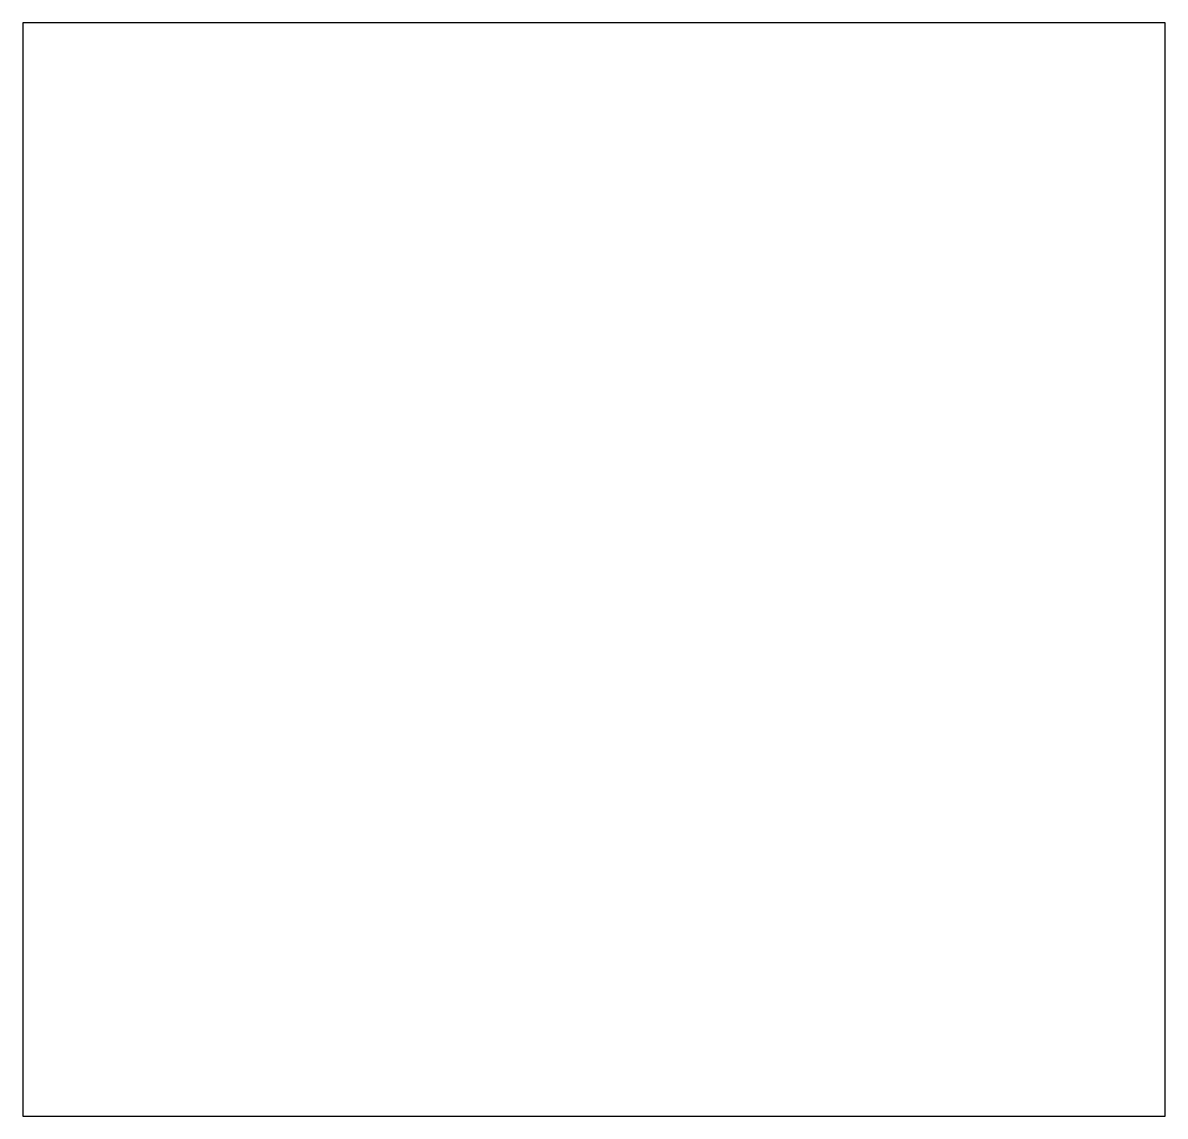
# Model space of a CAD drawing. Header units: millimetres. Extents: x 143 to 595, y -447 to -14.
import ezdxf

# ---------------------------------------------------------------- set-up
doc = ezdxf.new("R2010")
doc.units = ezdxf.units.MM
doc.layers.get('0').update_dxf_attribs({"linetype": 'CONTINUOUS'})

msp = doc.modelspace()

# ---------------------------------------------------------------- linework, layer by layer
msp.add_lwpolyline([(143, -446.5), (595.5, -446.5), (595.5, -13.5), (143, -13.5)], close=True)

doc.saveas('drawing.dxf')
